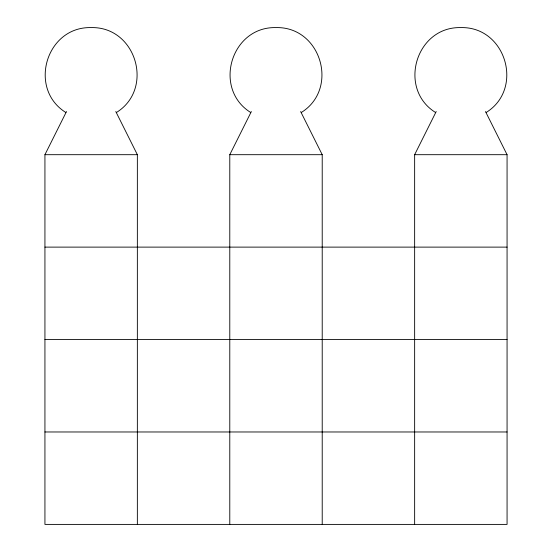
<?xml version="1.0" encoding="UTF-8"?>
<svg xmlns="http://www.w3.org/2000/svg" width="552" height="552" viewBox="0 0 552 552"><rect width="100%" height="100%" fill="white"/><g stroke="black" fill="none" stroke-linecap="round" stroke-linejoin="round"><path stroke-width="0.83" d="M485.505 111.552L507.067 154.691L507.067 524.4L44.933 524.4L44.933 154.691L66.495 111.552M229.784 524.4L229.784 154.691L251.353 111.552M414.642 524.4L414.642 154.691L436.211 111.552M116.431 112.498C154.615 88.796 136.171 26.427 91.142 27.6C46.12 26.427 27.669 88.796 65.854 112.498M301.288 112.498C339.473 88.796 321.029 26.427 276 27.6C230.971 26.427 212.527 88.796 250.712 112.498M486.146 112.498C524.331 88.796 505.88 26.427 460.858 27.6C415.828 26.427 397.385 88.796 435.569 112.498M44.933 154.691L137.358 154.691L137.358 524.4M229.784 154.691L322.216 154.691L322.216 524.4M414.642 154.691L507.067 154.691M44.933 247.117L507.067 247.117M44.933 339.542L507.067 339.542M44.933 431.974L507.067 431.974M300.647 111.552L322.216 154.691M115.789 111.552L137.358 154.691"/></g></svg>
